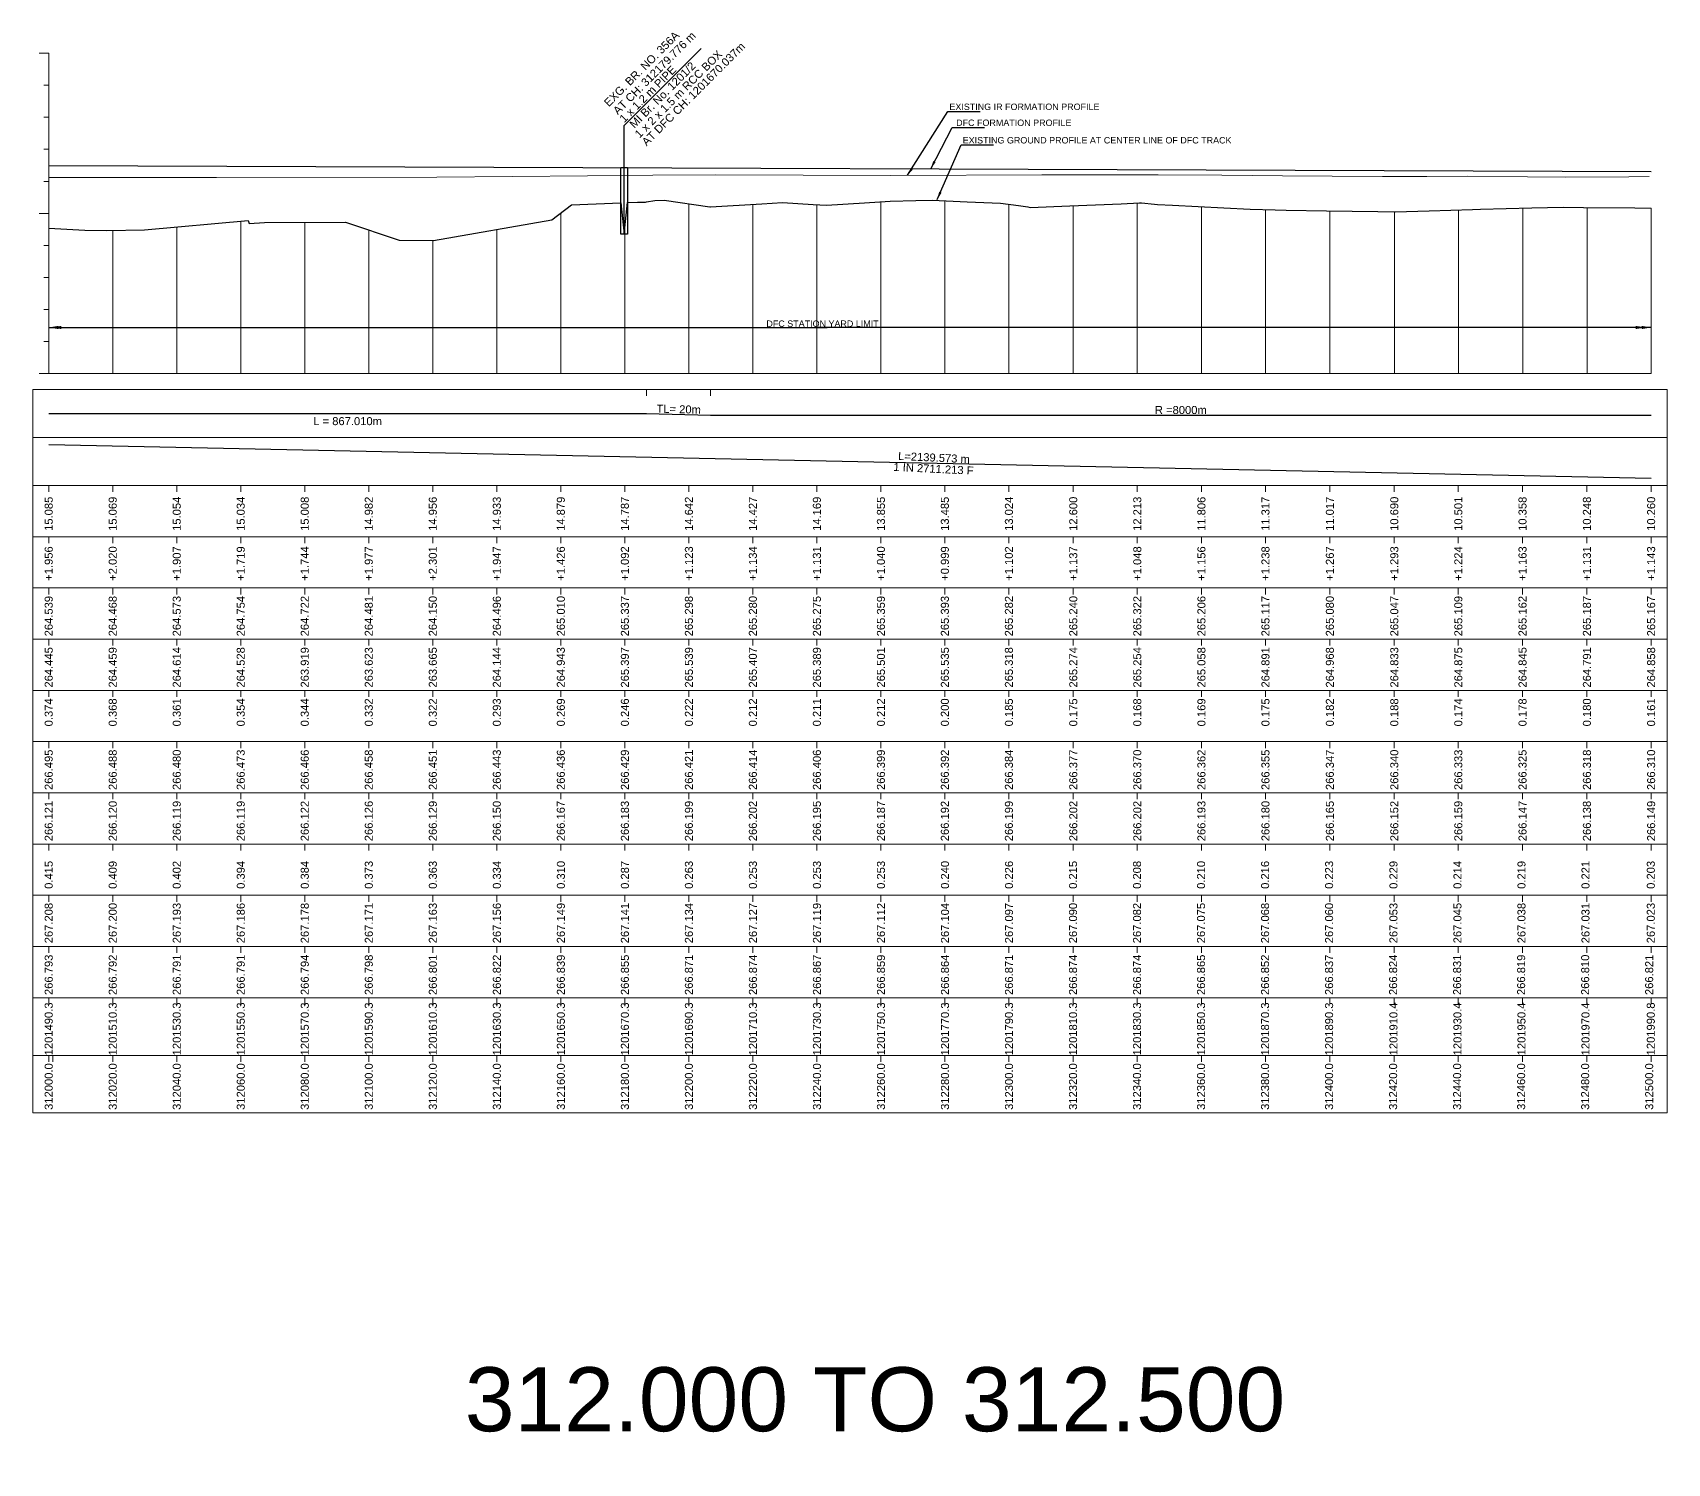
# Model space of a CAD drawing. Header units: metres. Extents: x 26905 to 33492, y -12340 to -11884.
# Drawn here: x 27995 to 28506, y -12340 to -11894 of the extents above; entities that cross this region are included whole.
import ezdxf
from ezdxf.enums import TextEntityAlignment as Align

# ---------------------------------------------------------------- set-up
doc = ezdxf.new("R2010")
doc.units = ezdxf.units.M
doc.header["$MEASUREMENT"] = 0
for name, color, linetype, lineweight in [('LS BRIDGE INDICATION', 10, 'Continuous', 30), ('LS CUT FILL', 10, 'Continuous', 0), ('LS DATUM X', 7, 'Continuous', 0), ('LS DATUM Y', 7, 'Continuous', 0), ('LS EXG GL', 7, 'Continuous', 0), ('LS EXG IR CH', 7, 'Continuous', 0), ('LS EXG RL', 7, 'Continuous', 0), ('LS EXG. FL', 7, 'Continuous', 0), ('LS EXG. GL AT PRO. TOE', 7, 'Continuous', 0), ('LS FRAME', 7, 'Continuous', 0), ('LS PFL-EFL', 10, 'Continuous', 0), ('LS PRL-ERL', 10, 'Continuous', 0), ('LS PRO FL', 10, 'Continuous', 0), ('LS PRO. DFCC CH', 10, 'Continuous', 0), ('LS PRO. RL', 10, 'Continuous', 0), ('LS PROFILE EXG FL', 7, 'Continuous', 25), ('LS PROFILE EXG GL', 7, 'Continuous', 30), ('LS PROFILE PRO FL', 1, 'Continuous', 30), ('LS TICKS', 7, 'Continuous', 0), ('LS TRACK CENTER', 10, 'Continuous', 0), ('Profile Grid', 7, 'Continuous', 0)]:
    doc.layers.add(name, color=color, linetype=linetype, lineweight=lineweight)
for name, color, linetype in [("LS BRIDGE'S", 7, 'Continuous'), ('LS HORIZONTAL ALIGNMENT', 10, 'Continuous'), ('LS VERTICAL ALIGNMENT', 10, 'Continuous'), ('ref text', 3, 'Continuous'), ('STATION YARD LIMIT IN LS', 7, 'Continuous')]:
    doc.layers.add(name, color=color, linetype=linetype)
doc.styles.get("Standard").update_dxf_attribs({"font": 'arial.ttf'})
doc.styles.add('Style-Arial', font='arial.ttf')
doc.dimstyles.get("Standard").update_dxf_attribs({"dimtxt": 0.18, "dimasz": 0.18, "dimexe": 0.18, "dimexo": 0.0625, "dimgap": 0.09, "dimtad": 0, "dimtih": 1, "dimtoh": 1, "dimdec": 4, "dimzin": 0, "dimdsep": 46, "dimtxsty": 'Standard', "dimcen": 0.09, "dimadec": 0, "dimazin": 0, "dimtfac": 1, "dimtdec": 4, "dimtofl": 0, "dimtmove": 0, "dimatfit": 3, "dimfxl": 1, "dimtolj": 1, "dimtzin": 0, "dimarcsym": 0})

msp = doc.modelspace()

# ---------------------------------------------------------------- linework, layer by layer
at = {"layer": 'LS BRIDGE INDICATION'}
msp.add_lwpolyline([(28178.78, -11935.71), (28180.78, -11935.72), (28180.78, -11956.5), (28178.78, -11956.5)], close=True, dxfattribs=at)
at = {"layer": "LS BRIDGE'S"}
msp.add_lwpolyline([(28179.78, -11956.5), (28179.78, -11922.55), (28203.82, -11898.51)], dxfattribs=at)
at = {"layer": 'LS DATUM X', "color": 7, "linetype": 'Continuous', "lineweight": 0}
msp.add_line((28000, -12000), (28500.66, -12000), dxfattribs=at)
at = {"layer": 'LS DATUM Y', "color": 7, "linetype": 'Continuous', "lineweight": 0}
for p, q in [((27997, -11900), (28000, -11900)), ((27997, -11900), (28000, -11900)), ((28000, -12000), (28000, -11900)), ((27998.5, -11910), (28000, -11910)), ((27998.5, -11920), (28000, -11920)), ((27998.5, -11930), (28000, -11930)), ((27998.5, -11940), (28000, -11940)), ((27997, -11950), (28000, -11950)), ((27998.5, -11960), (28000, -11960)), ((27998.5, -11970), (28000, -11970)), ((27998.5, -11980), (28000, -11980)), ((27998.5, -11990), (28000, -11990)), ((27997, -12000), (28000, -12000))]:
    msp.add_line(p, q, dxfattribs=at)
at = {"layer": 'LS FRAME', "color": 7, "linetype": 'Continuous', "lineweight": 0, "flags": 128}
for points in [[(27995, -12020), (28505.66, -12020), (28505.66, -12005), (27995, -12005), (27995, -12020)], [(27995, -12035), (28505.66, -12035), (28505.66, -12020), (27995, -12020), (27995, -12035)], [(27995, -12051), (28505.66, -12051), (28505.66, -12035), (27995, -12035), (27995, -12051)], [(27995, -12067), (28505.66, -12067), (28505.66, -12051), (27995, -12051), (27995, -12067)], [(27995, -12083), (28505.66, -12083), (28505.66, -12067), (27995, -12067), (27995, -12083)], [(27995, -12099), (28505.66, -12099), (28505.66, -12083), (27995, -12083), (27995, -12099)], [(27995, -12115), (28505.66, -12115), (28505.66, -12099), (27995, -12099), (27995, -12115)], [(27995, -12131), (28505.66, -12131), (28505.66, -12115), (27995, -12115), (27995, -12131)], [(27995, -12147), (28505.66, -12147), (28505.66, -12131), (27995, -12131), (27995, -12147)], [(27995, -12163), (28505.66, -12163), (28505.66, -12147), (27995, -12147), (27995, -12163)], [(27995, -12179), (28505.66, -12179), (28505.66, -12163), (27995, -12163), (27995, -12179)], [(27995, -12195), (28505.66, -12195), (28505.66, -12179), (27995, -12179), (27995, -12195)], [(27995, -12213), (28505.66, -12213), (28505.66, -12195), (27995, -12195), (27995, -12213)], [(27995, -12231), (28505.66, -12231), (28505.66, -12213), (27995, -12213), (27995, -12231)]]:
    msp.add_lwpolyline(points, close=True, dxfattribs=at)
at = {"layer": 'LS HORIZONTAL ALIGNMENT', "flags": 128}
msp.add_lwpolyline([(28000, -12012.5), (28186.76, -12012.5), (28186.76, -12012.5), (28206.76, -12013.03), (28206.76, -12013.03), (28500.61, -12013.03)], dxfattribs=at)
at = {"layer": 'LS PROFILE EXG FL', "lineweight": 0}
msp.add_lwpolyline([(28000, -11938.79), (28052.4, -11938.82), (28121.28, -11938.71), (28144.85, -11938.45), (28168.28, -11938.27), (28188.78, -11938.1), (28208.32, -11937.94), (28263.06, -11938.14), (28310.24, -11937.98), (28346.65, -11937.98), (28366.5, -11938.11), (28385.45, -11938.24), (28400.98, -11938.36), (28416.72, -11938.49), (28430.57, -11938.44), (28443.16, -11938.4), (28461.95, -11938.55), (28473.74, -11938.65), (28493.68, -11938.57), (28500, -11938.51)], dxfattribs=at)
at = {"layer": 'LS PROFILE EXG GL', "flags": 128}
msp.add_lwpolyline([(28000, -11954.61), (28011.31, -11955.26), (28018.21, -11955.34), (28018.21, -11955.34), (28029.91, -11955.18), (28062.35, -11952.25), (28062.63, -11953.12), (28067.42, -11952.82), (28092.72, -11952.74), (28092.72, -11952.74), (28109.47, -11958.39), (28109.47, -11958.39), (28120.18, -11958.5), (28157.2, -11952.03), (28157.2, -11952.03), (28163.33, -11947.34), (28178.78, -11946.68), (28179.78, -11956.5), (28180.78, -11946.6), (28183.9, -11946.47), (28186.47, -11946.5), (28186.76, -11946.45), (28189.35, -11946.02), (28192.28, -11945.88), (28206.53, -11948), (28206.76, -11947.99), (28222.8, -11947.04), (28229.22, -11946.66), (28238.84, -11947.19), (28242.97, -11947.42), (28242.97, -11947.42), (28254.88, -11946.71), (28262.92, -11946.24), (28270.92, -11946.03), (28276.01, -11945.9), (28286.96, -11946.38), (28297.31, -11946.85), (28303, -11947.56), (28305.9, -11947.93), (28306.58, -11948.14), (28319.04, -11947.64), (28335.08, -11946.99), (28340.74, -11946.75), (28341.15, -11946.73), (28341.42, -11946.73), (28341.42, -11946.73), (28341.42, -11946.73), (28345.49, -11947.18), (28346.36, -11947.22), (28351.12, -11947.47), (28367.16, -11948.3), (28375.38, -11948.72), (28375.38, -11948.72), (28383.2, -11948.9), (28386.56, -11948.97), (28399.23, -11949.18), (28415.27, -11949.45), (28420.65, -11949.53), (28420.65, -11949.53), (28431.31, -11949.2), (28444.76, -11948.76), (28447.35, -11948.7), (28463.39, -11948.3), (28473.18, -11948.05), (28473.18, -11948.05), (28479.43, -11948.12), (28495.47, -11948.28), (28500.61, -11948.33)], dxfattribs=at)
at = {"layer": 'LS PROFILE PRO FL'}
msp.add_line((28000, -11935.05), (28500.61, -11936.9), dxfattribs=at)
at = {"layer": 'LS TICKS', "color": 7, "linetype": 'Continuous', "lineweight": 0, "flags": 128}
for points in [[(28186.76, -12007), (28186.76, -12005)], [(28206.76, -12007), (28206.76, -12005)], [(28000, -12037), (28000, -12035)], [(28020, -12037), (28020, -12035)], [(28040, -12037), (28040, -12035)], [(28059.99, -12037), (28059.99, -12035)], [(28079.99, -12037), (28079.99, -12035)], [(28099.99, -12037), (28099.99, -12035)], [(28119.99, -12037), (28119.99, -12035)], [(28139.99, -12037), (28139.99, -12035)], [(28159.99, -12037), (28159.99, -12035)], [(28180, -12037), (28180, -12035)], [(28200, -12037), (28200, -12035)], [(28219.98, -12037), (28219.98, -12035)], [(28239.98, -12037), (28239.98, -12035)], [(28259.99, -12037), (28259.99, -12035)], [(28279.96, -12037), (28279.96, -12035)], [(28299.97, -12037), (28299.97, -12035)], [(28320.08, -12037), (28320.08, -12035)], [(28340.08, -12037), (28340.08, -12035)], [(28360.12, -12037), (28360.12, -12035)], [(28380.12, -12037), (28380.12, -12035)], [(28400.24, -12037), (28400.24, -12035)], [(28420.37, -12037), (28420.37, -12035)], [(28440.37, -12037), (28440.37, -12035)], [(28460.43, -12037), (28460.43, -12035)], [(28480.54, -12037), (28480.54, -12035)], [(28500.61, -12037), (28500.61, -12035)], [(28000, -12053), (28000, -12051)], [(28020, -12053), (28020, -12051)], [(28040, -12053), (28040, -12051)], [(28059.99, -12053), (28059.99, -12051)], [(28079.99, -12053), (28079.99, -12051)], [(28099.99, -12053), (28099.99, -12051)], [(28119.99, -12053), (28119.99, -12051)], [(28139.99, -12053), (28139.99, -12051)], [(28159.99, -12053), (28159.99, -12051)], [(28180, -12053), (28180, -12051)], [(28200, -12053), (28200, -12051)], [(28219.98, -12053), (28219.98, -12051)], [(28239.98, -12053), (28239.98, -12051)], [(28259.99, -12053), (28259.99, -12051)], [(28279.96, -12053), (28279.96, -12051)], [(28299.97, -12053), (28299.97, -12051)], [(28320.08, -12053), (28320.08, -12051)], [(28340.08, -12053), (28340.08, -12051)], [(28360.12, -12053), (28360.12, -12051)], [(28380.12, -12053), (28380.12, -12051)], [(28400.24, -12053), (28400.24, -12051)], [(28420.37, -12053), (28420.37, -12051)], [(28440.37, -12053), (28440.37, -12051)], [(28460.43, -12053), (28460.43, -12051)], [(28480.54, -12053), (28480.54, -12051)], [(28500.61, -12053), (28500.61, -12051)], [(28000, -12069), (28000, -12067)], [(28020, -12069), (28020, -12067)], [(28040, -12069), (28040, -12067)], [(28059.99, -12069), (28059.99, -12067)], [(28079.99, -12069), (28079.99, -12067)], [(28099.99, -12069), (28099.99, -12067)], [(28119.99, -12069), (28119.99, -12067)], [(28139.99, -12069), (28139.99, -12067)], [(28159.99, -12069), (28159.99, -12067)], [(28180, -12069), (28180, -12067)], [(28200, -12069), (28200, -12067)], [(28219.98, -12069), (28219.98, -12067)], [(28239.98, -12069), (28239.98, -12067)], [(28259.99, -12069), (28259.99, -12067)], [(28279.96, -12069), (28279.96, -12067)], [(28299.97, -12069), (28299.97, -12067)], [(28320.08, -12069), (28320.08, -12067)], [(28340.08, -12069), (28340.08, -12067)], [(28360.12, -12069), (28360.12, -12067)], [(28380.12, -12069), (28380.12, -12067)], [(28400.24, -12069), (28400.24, -12067)], [(28420.37, -12069), (28420.37, -12067)], [(28440.37, -12069), (28440.37, -12067)], [(28460.43, -12069), (28460.43, -12067)], [(28480.54, -12069), (28480.54, -12067)], [(28500.61, -12069), (28500.61, -12067)], [(28000, -12085), (28000, -12083)], [(28020, -12085), (28020, -12083)], [(28040, -12085), (28040, -12083)], [(28059.99, -12085), (28059.99, -12083)], [(28079.99, -12085), (28079.99, -12083)], [(28099.99, -12085), (28099.99, -12083)], [(28119.99, -12085), (28119.99, -12083)], [(28139.99, -12085), (28139.99, -12083)], [(28159.99, -12085), (28159.99, -12083)], [(28180, -12085), (28180, -12083)], [(28200, -12085), (28200, -12083)], [(28219.98, -12085), (28219.98, -12083)], [(28239.98, -12085), (28239.98, -12083)], [(28259.99, -12085), (28259.99, -12083)], [(28279.96, -12085), (28279.96, -12083)], [(28299.97, -12085), (28299.97, -12083)], [(28320.08, -12085), (28320.08, -12083)], [(28340.08, -12085), (28340.08, -12083)], [(28360.12, -12085), (28360.12, -12083)], [(28380.12, -12085), (28380.12, -12083)], [(28400.24, -12085), (28400.24, -12083)], [(28420.37, -12085), (28420.37, -12083)], [(28440.37, -12085), (28440.37, -12083)], [(28460.43, -12085), (28460.43, -12083)], [(28480.54, -12085), (28480.54, -12083)], [(28500.61, -12085), (28500.61, -12083)], [(28000, -12101), (28000, -12099)], [(28020, -12101), (28020, -12099)], [(28040, -12101), (28040, -12099)], [(28059.99, -12101), (28059.99, -12099)], [(28079.99, -12101), (28079.99, -12099)], [(28099.99, -12101), (28099.99, -12099)], [(28119.99, -12101), (28119.99, -12099)], [(28139.99, -12101), (28139.99, -12099)], [(28159.99, -12101), (28159.99, -12099)], [(28180, -12101), (28180, -12099)], [(28200, -12101), (28200, -12099)], [(28219.98, -12101), (28219.98, -12099)], [(28239.98, -12101), (28239.98, -12099)], [(28259.99, -12101), (28259.99, -12099)], [(28279.96, -12101), (28279.96, -12099)], [(28299.97, -12101), (28299.97, -12099)], [(28320.08, -12101), (28320.08, -12099)], [(28340.08, -12101), (28340.08, -12099)], [(28360.12, -12101), (28360.12, -12099)], [(28380.12, -12101), (28380.12, -12099)], [(28400.24, -12101), (28400.24, -12099)], [(28420.37, -12101), (28420.37, -12099)], [(28440.37, -12101), (28440.37, -12099)], [(28460.43, -12101), (28460.43, -12099)], [(28480.54, -12101), (28480.54, -12099)], [(28500.61, -12101), (28500.61, -12099)], [(28000, -12117), (28000, -12115)], [(28020, -12117), (28020, -12115)], [(28040, -12117), (28040, -12115)], [(28059.99, -12117), (28059.99, -12115)], [(28079.99, -12117), (28079.99, -12115)], [(28099.99, -12117), (28099.99, -12115)], [(28119.99, -12117), (28119.99, -12115)], [(28139.99, -12117), (28139.99, -12115)], [(28159.99, -12117), (28159.99, -12115)], [(28180, -12117), (28180, -12115)], [(28200, -12117), (28200, -12115)], [(28219.98, -12117), (28219.98, -12115)], [(28239.98, -12117), (28239.98, -12115)], [(28259.99, -12117), (28259.99, -12115)], [(28279.96, -12117), (28279.96, -12115)], [(28299.97, -12117), (28299.97, -12115)], [(28320.08, -12117), (28320.08, -12115)], [(28340.08, -12117), (28340.08, -12115)], [(28360.12, -12117), (28360.12, -12115)], [(28380.12, -12117), (28380.12, -12115)], [(28400.24, -12117), (28400.24, -12115)], [(28420.37, -12117), (28420.37, -12115)], [(28440.37, -12117), (28440.37, -12115)], [(28460.43, -12117), (28460.43, -12115)], [(28480.54, -12117), (28480.54, -12115)], [(28500.61, -12117), (28500.61, -12115)], [(28000, -12133), (28000, -12131)], [(28020, -12133), (28020, -12131)], [(28040, -12133), (28040, -12131)], [(28059.99, -12133), (28059.99, -12131)], [(28079.99, -12133), (28079.99, -12131)], [(28099.99, -12133), (28099.99, -12131)], [(28119.99, -12133), (28119.99, -12131)], [(28139.99, -12133), (28139.99, -12131)], [(28159.99, -12133), (28159.99, -12131)], [(28180, -12133), (28180, -12131)], [(28200, -12133), (28200, -12131)], [(28219.98, -12133), (28219.98, -12131)], [(28239.98, -12133), (28239.98, -12131)], [(28259.99, -12133), (28259.99, -12131)], [(28279.96, -12133), (28279.96, -12131)], [(28299.97, -12133), (28299.97, -12131)], [(28320.08, -12133), (28320.08, -12131)], [(28340.08, -12133), (28340.08, -12131)], [(28360.12, -12133), (28360.12, -12131)], [(28380.12, -12133), (28380.12, -12131)], [(28400.24, -12133), (28400.24, -12131)], [(28420.37, -12133), (28420.37, -12131)], [(28440.37, -12133), (28440.37, -12131)], [(28460.43, -12133), (28460.43, -12131)], [(28480.54, -12133), (28480.54, -12131)], [(28500.61, -12133), (28500.61, -12131)], [(28000, -12149), (28000, -12147)], [(28020, -12149), (28020, -12147)], [(28040, -12149), (28040, -12147)], [(28059.99, -12149), (28059.99, -12147)], [(28079.99, -12149), (28079.99, -12147)], [(28099.99, -12149), (28099.99, -12147)], [(28119.99, -12149), (28119.99, -12147)], [(28139.99, -12149), (28139.99, -12147)], [(28159.99, -12149), (28159.99, -12147)], [(28180, -12149), (28180, -12147)], [(28200, -12149), (28200, -12147)], [(28219.98, -12149), (28219.98, -12147)], [(28239.98, -12149), (28239.98, -12147)], [(28259.99, -12149), (28259.99, -12147)], [(28279.96, -12149), (28279.96, -12147)], [(28299.97, -12149), (28299.97, -12147)], [(28320.08, -12149), (28320.08, -12147)], [(28340.08, -12149), (28340.08, -12147)], [(28360.12, -12149), (28360.12, -12147)], [(28380.12, -12149), (28380.12, -12147)], [(28400.24, -12149), (28400.24, -12147)], [(28420.37, -12149), (28420.37, -12147)], [(28440.37, -12149), (28440.37, -12147)], [(28460.43, -12149), (28460.43, -12147)], [(28480.54, -12149), (28480.54, -12147)], [(28500.61, -12149), (28500.61, -12147)], [(28000, -12165), (28000, -12163)], [(28020, -12165), (28020, -12163)], [(28040, -12165), (28040, -12163)], [(28059.99, -12165), (28059.99, -12163)], [(28079.99, -12165), (28079.99, -12163)], [(28099.99, -12165), (28099.99, -12163)], [(28119.99, -12165), (28119.99, -12163)], [(28139.99, -12165), (28139.99, -12163)], [(28159.99, -12165), (28159.99, -12163)], [(28180, -12165), (28180, -12163)], [(28200, -12165), (28200, -12163)], [(28219.98, -12165), (28219.98, -12163)], [(28239.98, -12165), (28239.98, -12163)], [(28259.99, -12165), (28259.99, -12163)], [(28279.96, -12165), (28279.96, -12163)], [(28299.97, -12165), (28299.97, -12163)], [(28320.08, -12165), (28320.08, -12163)], [(28340.08, -12165), (28340.08, -12163)], [(28360.12, -12165), (28360.12, -12163)], [(28380.12, -12165), (28380.12, -12163)], [(28400.24, -12165), (28400.24, -12163)], [(28420.37, -12165), (28420.37, -12163)], [(28440.37, -12165), (28440.37, -12163)], [(28460.43, -12165), (28460.43, -12163)], [(28480.54, -12165), (28480.54, -12163)], [(28500.61, -12165), (28500.61, -12163)], [(28000, -12181), (28000, -12179)], [(28020, -12181), (28020, -12179)], [(28040, -12181), (28040, -12179)], [(28059.99, -12181), (28059.99, -12179)], [(28079.99, -12181), (28079.99, -12179)], [(28099.99, -12181), (28099.99, -12179)], [(28119.99, -12181), (28119.99, -12179)], [(28139.99, -12181), (28139.99, -12179)], [(28159.99, -12181), (28159.99, -12179)], [(28180, -12181), (28180, -12179)], [(28200, -12181), (28200, -12179)], [(28219.98, -12181), (28219.98, -12179)], [(28239.98, -12181), (28239.98, -12179)], [(28259.99, -12181), (28259.99, -12179)], [(28279.96, -12181), (28279.96, -12179)], [(28299.97, -12181), (28299.97, -12179)], [(28320.08, -12181), (28320.08, -12179)], [(28340.08, -12181), (28340.08, -12179)], [(28360.12, -12181), (28360.12, -12179)], [(28380.12, -12181), (28380.12, -12179)], [(28400.24, -12181), (28400.24, -12179)], [(28420.37, -12181), (28420.37, -12179)], [(28440.37, -12181), (28440.37, -12179)], [(28460.43, -12181), (28460.43, -12179)], [(28480.54, -12181), (28480.54, -12179)], [(28500.61, -12181), (28500.61, -12179)], [(28000, -12197), (28000, -12195)], [(28020, -12197), (28020, -12195)], [(28040, -12197), (28040, -12195)], [(28059.99, -12197), (28059.99, -12195)], [(28079.99, -12197), (28079.99, -12195)], [(28099.99, -12197), (28099.99, -12195)], [(28119.99, -12197), (28119.99, -12195)], [(28139.99, -12197), (28139.99, -12195)], [(28159.99, -12197), (28159.99, -12195)], [(28180, -12197), (28180, -12195)], [(28200, -12197), (28200, -12195)], [(28219.98, -12197), (28219.98, -12195)], [(28239.98, -12197), (28239.98, -12195)], [(28259.99, -12197), (28259.99, -12195)], [(28279.96, -12197), (28279.96, -12195)], [(28299.97, -12197), (28299.97, -12195)], [(28320.08, -12197), (28320.08, -12195)], [(28340.08, -12197), (28340.08, -12195)], [(28360.12, -12197), (28360.12, -12195)], [(28380.12, -12197), (28380.12, -12195)], [(28400.24, -12197), (28400.24, -12195)], [(28420.37, -12197), (28420.37, -12195)], [(28440.37, -12197), (28440.37, -12195)], [(28460.43, -12197), (28460.43, -12195)], [(28480.54, -12197), (28480.54, -12195)], [(28500.61, -12197), (28500.61, -12195)], [(28000, -12215), (28000, -12213)], [(28001.25, -12215), (28001.25, -12213)], [(28020, -12215), (28020, -12213)], [(28040, -12215), (28040, -12213)], [(28059.99, -12215), (28059.99, -12213)], [(28079.99, -12215), (28079.99, -12213)], [(28099.99, -12215), (28099.99, -12213)], [(28119.99, -12215), (28119.99, -12213)], [(28139.99, -12215), (28139.99, -12213)], [(28159.99, -12215), (28159.99, -12213)], [(28180, -12215), (28180, -12213)], [(28200, -12215), (28200, -12213)], [(28219.98, -12215), (28219.98, -12213)], [(28239.98, -12215), (28239.98, -12213)], [(28259.99, -12215), (28259.99, -12213)], [(28279.96, -12215), (28279.96, -12213)], [(28299.97, -12215), (28299.97, -12213)], [(28320.08, -12215), (28320.08, -12213)], [(28340.08, -12215), (28340.08, -12213)], [(28360.12, -12215), (28360.12, -12213)], [(28380.12, -12215), (28380.12, -12213)], [(28400.24, -12215), (28400.24, -12213)], [(28420.37, -12215), (28420.37, -12213)], [(28440.37, -12215), (28440.37, -12213)], [(28460.43, -12215), (28460.43, -12213)], [(28480.54, -12215), (28480.54, -12213)], [(28500.61, -12215), (28500.61, -12213)]]:
    msp.add_lwpolyline(points, dxfattribs=at)
at = {"layer": 'LS VERTICAL ALIGNMENT', "flags": 128}
msp.add_lwpolyline([(28000, -12022.25), (28500.61, -12032.75)], dxfattribs=at)
at = {"layer": 'Profile Grid', "flags": 128}
for points in [[(28200, -12000), (28200, -11947.03)], [(28219.98, -12000), (28219.98, -11947.2)], [(28239.98, -12000), (28239.98, -11947.25)], [(28259.98, -12000), (28259.98, -11946.41)], [(28279.96, -12000), (28279.96, -11946.08)], [(28299.96, -12000), (28299.96, -11947.18)], [(28320.07, -12000), (28320.07, -11947.6)], [(28340.08, -12000), (28340.08, -11946.78)], [(28360.12, -12000), (28360.12, -11947.94)], [(28380.12, -12000), (28380.12, -11948.83)], [(28400.25, -12000), (28400.25, -11949.2)], [(28440.41, -12000), (28440.41, -11948.9)], [(28460.48, -12000), (28460.48, -11948.37)], [(28480.6, -12000), (28480.6, -11948.13)], [(28500.66, -12000), (28500.66, -11948.33)], [(28000, -12000), (28000, -11954.61)], [(28040, -12000), (28040, -11954.27)], [(28059.99, -12000), (28059.99, -11952.46)], [(28079.99, -12000), (28079.99, -11952.78)], [(28159.99, -12000), (28159.99, -11949.9)], [(28180, -12000), (28180, -11954.32)], [(28420.4, -12000), (28420.4, -11949.53)], [(28020, -12000), (28020, -11955.32)], [(28099.99, -12000), (28099.99, -11955.19)], [(28119.99, -12000), (28119.99, -11958.5)], [(28139.99, -12000), (28139.99, -11955.04)]]:
    msp.add_lwpolyline(points, dxfattribs=at)

# ---------------------------------------------------------------- texts
at = {"layer": "LS BRIDGE'S"}
for s, p in [('EXG. BR. NO. 356A', (28174.98, -11916.88)), ('AT CH: 312179.776 m', (28177.8, -11919.34)), ('1 x 1.2 m PIPE ', (28179.8, -11921.84))]:
    msp.add_text(s, height=2.5, rotation=45, dxfattribs=at).set_placement(p)
at = {"layer": "LS BRIDGE'S", "color": 10}
for s, p in [('AT DFC CH: 1201670.037m', (28186.79, -11929.12)), (' MI Br. No. 1201/2', (28182.28, -11924.25)), ('1 x 2 x 1.5 m RCC BOX', (28184.58, -11926.65))]:
    msp.add_text(s, height=2.5, rotation=45, dxfattribs=at).set_placement(p)
at = {"layer": 'LS CUT FILL', "style": 'Style-Arial'}
for s, p in [('+1.956', (28000, -12054)), ('+2.020', (28020, -12054)), ('+1.907', (28040, -12054)), ('+1.719', (28059.99, -12054)), ('+1.744', (28079.99, -12054)), ('+1.977', (28099.99, -12054)), ('+2.301', (28119.99, -12054)), ('+1.947', (28139.99, -12054)), ('+1.426', (28159.99, -12054)), ('+1.092', (28180, -12054)), ('+1.123', (28200, -12054)), ('+1.134', (28219.98, -12054)), ('+1.131', (28239.98, -12054)), ('+1.040', (28259.99, -12054)), ('+0.999', (28279.96, -12054)), ('+1.102', (28299.97, -12054)), ('+1.137', (28320.08, -12054)), ('+1.048', (28340.08, -12054)), ('+1.156', (28360.12, -12054)), ('+1.238', (28380.12, -12054)), ('+1.267', (28400.24, -12054)), ('+1.293', (28420.37, -12054)), ('+1.224', (28440.37, -12054)), ('+1.163', (28460.43, -12054)), ('+1.131', (28480.54, -12054)), ('+1.143', (28500.61, -12054))]:
    msp.add_text(s, height=2.5, rotation=90, dxfattribs=at).set_placement(p, align=Align.MIDDLE_RIGHT)
at = {"layer": 'LS EXG GL', "style": 'Style-Arial'}
for s, p in [('264.539', (28000, -12069.5)), ('264.468', (28020, -12069.5)), ('264.573', (28040, -12069.5)), ('264.754', (28059.99, -12069.5)), ('264.722', (28079.99, -12069.5)), ('264.481', (28099.99, -12069.5)), ('264.150', (28119.99, -12069.5)), ('264.496', (28139.99, -12069.5)), ('265.010', (28159.99, -12069.5)), ('265.337', (28180, -12069.5)), ('265.298', (28200, -12069.5)), ('265.280', (28219.98, -12069.5)), ('265.275', (28239.98, -12069.5)), ('265.359', (28259.99, -12069.5)), ('265.393', (28279.96, -12069.5)), ('265.282', (28299.97, -12069.5)), ('265.240', (28320.08, -12069.5)), ('265.322', (28340.08, -12069.5)), ('265.206', (28360.12, -12069.5)), ('265.117', (28380.12, -12069.5)), ('265.080', (28400.24, -12069.5)), ('265.047', (28420.37, -12069.5)), ('265.109', (28440.37, -12069.5)), ('265.162', (28460.43, -12069.5)), ('265.187', (28480.54, -12069.5)), ('265.167', (28500.61, -12069.5))]:
    msp.add_text(s, height=2.5, rotation=90, dxfattribs=at).set_placement(p, align=Align.MIDDLE_RIGHT)
at = {"layer": 'LS EXG IR CH', "lineweight": 0, "style": 'Style-Arial'}
for s, p in [('312000.0', (28000, -12215.47)), ('312020.0', (28020, -12215.47)), ('312040.0', (28040, -12215.47)), ('312060.0', (28060, -12215.47)), ('312080.0', (28080, -12215.47)), ('312100.0', (28100, -12215.47)), ('312120.0', (28120, -12215.47)), ('312140.0', (28140, -12215.47)), ('312160.0', (28160, -12215.47)), ('312180.0', (28180, -12215.47)), ('312200.0', (28200, -12215.47)), ('312220.0', (28220, -12215.47)), ('312240.0', (28240, -12215.47)), ('312260.0', (28260, -12215.47)), ('312280.0', (28280, -12215.47)), ('312300.0', (28300, -12215.47)), ('312320.0', (28320, -12215.47)), ('312340.0', (28340, -12215.47)), ('312360.0', (28360, -12215.47)), ('312380.0', (28380, -12215.47)), ('312400.0', (28400, -12215.47)), ('312420.0', (28420, -12215.47)), ('312440.0', (28440, -12215.47)), ('312460.0', (28460, -12215.47)), ('312480.0', (28480, -12215.47)), ('312500.0', (28500, -12215.47))]:
    msp.add_text(s, height=2.5, rotation=90, dxfattribs=at).set_placement(p, align=Align.MIDDLE_RIGHT)
at = {"layer": 'LS EXG RL', "style": 'Style-Arial'}
for s, p in [('266.793', (28000, -12181.54)), ('266.792', (28020, -12181.54)), ('266.791', (28040, -12181.54)), ('266.791', (28060, -12181.54)), ('266.794', (28080, -12181.54)), ('266.798', (28100, -12181.54)), ('266.801', (28120, -12181.54)), ('266.822', (28140, -12181.54)), ('266.839', (28160, -12181.54)), ('266.855', (28180, -12181.54)), ('266.871', (28200, -12181.54)), ('266.874', (28220, -12181.54)), ('266.867', (28240, -12181.54)), ('266.859', (28260, -12181.54)), ('266.864', (28280, -12181.54)), ('266.871', (28300, -12181.54)), ('266.874', (28320, -12181.54)), ('266.874', (28340, -12181.54)), ('266.865', (28360, -12181.54)), ('266.852', (28380, -12181.54)), ('266.837', (28400, -12181.54)), ('266.824', (28420, -12181.54)), ('266.831', (28440, -12181.54)), ('266.819', (28460, -12181.54)), ('266.810', (28480, -12181.54)), ('266.821', (28500, -12181.54))]:
    msp.add_text(s, height=2.5, rotation=90, dxfattribs=at).set_placement(p, align=Align.MIDDLE_RIGHT)
at = {"layer": 'LS EXG. FL'}
for s, p in [('266.121', (28000, -12133.5)), ('266.120', (28020, -12133.5)), ('266.119', (28040, -12133.5)), ('266.119', (28059.99, -12133.5)), ('266.122', (28079.99, -12133.5)), ('266.126', (28099.99, -12133.5)), ('266.129', (28119.99, -12133.5)), ('266.150', (28139.99, -12133.5)), ('266.167', (28159.99, -12133.5)), ('266.183', (28180, -12133.5)), ('266.199', (28200, -12133.5)), ('266.202', (28219.98, -12133.5)), ('266.195', (28239.98, -12133.5)), ('266.187', (28259.99, -12133.5)), ('266.192', (28279.96, -12133.5)), ('266.199', (28299.97, -12133.5)), ('266.202', (28320.08, -12133.5)), ('266.202', (28340.08, -12133.5)), ('266.193', (28360.12, -12133.5)), ('266.180', (28380.12, -12133.5)), ('266.165', (28400.24, -12133.5)), ('266.152', (28420.37, -12133.5)), ('266.159', (28440.37, -12133.5)), ('266.147', (28460.43, -12133.5)), ('266.138', (28480.54, -12133.5)), ('266.149', (28500.61, -12133.5))]:
    msp.add_text(s, height=2.5, rotation=90, dxfattribs=at).set_placement(p, align=Align.MIDDLE_RIGHT)
at = {"layer": 'LS EXG. GL AT PRO. TOE'}
for s, p in [('264.445', (28000, -12085.5)), ('264.459', (28020, -12085.5)), ('264.614', (28040, -12085.5)), ('264.528', (28059.99, -12085.5)), ('263.919', (28079.99, -12085.5)), ('263.623', (28099.99, -12085.5)), ('263.665', (28119.99, -12085.5)), ('264.144', (28139.99, -12085.5)), ('264.943', (28159.99, -12085.5)), ('265.397', (28180, -12085.5)), ('265.539', (28200, -12085.5)), ('265.407', (28219.98, -12085.5)), ('265.389', (28239.98, -12085.5)), ('265.501', (28259.99, -12085.5)), ('265.535', (28279.96, -12085.5)), ('265.318', (28299.97, -12085.5)), ('265.274', (28320.08, -12085.5)), ('265.254', (28340.08, -12085.5)), ('265.058', (28360.12, -12085.5)), ('264.891', (28380.12, -12085.5)), ('264.968', (28400.24, -12085.5)), ('264.833', (28420.37, -12085.5)), ('264.875', (28440.37, -12085.5)), ('264.845', (28460.43, -12085.5)), ('264.791', (28480.54, -12085.5)), ('264.858', (28500.61, -12085.5))]:
    msp.add_text(s, height=2.5, rotation=90, dxfattribs=at).set_placement(p, align=Align.MIDDLE_RIGHT)
at = {"layer": 'LS HORIZONTAL ALIGNMENT', "insert": (28196.82, -12011.18), "char_height": 2.5, "attachment_point": 5, "rotation": 358.4963, "line_spacing_factor": 0.6, "style": 'Style-Arial'}
msp.add_mtext('TL= 20m', dxfattribs=at)
at = {"layer": 'LS HORIZONTAL ALIGNMENT', "char_height": 2.5, "attachment_point": 5, "line_spacing_factor": 0.6, "style": 'Style-Arial'}
for s, insert in [('R =8000m', (28353.68, -12011.44)), ('L = 867.010m', (28093.38, -12014.92))]:
    msp.add_mtext(s, dxfattribs=dict(at, insert=insert))
at = {"layer": 'LS PFL-EFL'}
for s, p in [('0.374', (28000, -12101.5)), ('0.368', (28020, -12101.5)), ('0.361', (28040, -12101.5)), ('0.354', (28059.99, -12101.5)), ('0.344', (28079.99, -12101.5)), ('0.332', (28099.99, -12101.5)), ('0.322', (28119.99, -12101.5)), ('0.293', (28139.99, -12101.5)), ('0.269', (28159.99, -12101.5)), ('0.246', (28180, -12101.5)), ('0.222', (28200, -12101.5)), ('0.212', (28219.98, -12101.5)), ('0.211', (28239.98, -12101.5)), ('0.212', (28259.99, -12101.5)), ('0.200', (28279.96, -12101.5)), ('0.185', (28299.97, -12101.5)), ('0.175', (28320.08, -12101.5)), ('0.168', (28340.08, -12101.5)), ('0.169', (28360.12, -12101.5)), ('0.175', (28380.12, -12101.5)), ('0.182', (28400.24, -12101.5)), ('0.188', (28420.37, -12101.5)), ('0.174', (28440.37, -12101.5)), ('0.178', (28460.43, -12101.5)), ('0.180', (28480.54, -12101.5)), ('0.161', (28500.61, -12101.5))]:
    msp.add_text(s, height=2.5, rotation=90, dxfattribs=at).set_placement(p, align=Align.MIDDLE_RIGHT)
at = {"layer": 'LS PRL-ERL'}
for s, p in [('0.415', (28001.25, -12161)), ('0.409', (28021.25, -12161)), ('0.402', (28041.25, -12161)), ('0.394', (28061.25, -12161)), ('0.384', (28081.25, -12161)), ('0.373', (28101.25, -12161)), ('0.363', (28121.25, -12161)), ('0.334', (28141.25, -12161)), ('0.310', (28161.25, -12161)), ('0.287', (28181.25, -12161)), ('0.263', (28201.25, -12161)), ('0.253', (28221.25, -12161)), ('0.253', (28241.25, -12161)), ('0.253', (28261.25, -12161)), ('0.240', (28281.25, -12161)), ('0.226', (28301.25, -12161)), ('0.215', (28321.25, -12161)), ('0.208', (28341.25, -12161)), ('0.210', (28361.25, -12161)), ('0.216', (28381.25, -12161)), ('0.223', (28401.25, -12161)), ('0.229', (28421.35, -12161)), ('0.214', (28441.35, -12161)), ('0.219', (28461.35, -12161)), ('0.221', (28481.35, -12161)), ('0.203', (28501.75, -12161))]:
    msp.add_text(s, height=2.5, rotation=90, dxfattribs=at).set_placement(p)
at = {"layer": 'LS PRO FL', "style": 'Style-Arial'}
for s, p in [('266.495', (28000, -12117.5)), ('266.488', (28020, -12117.5)), ('266.480', (28040, -12117.5)), ('266.473', (28059.99, -12117.5)), ('266.466', (28079.99, -12117.5)), ('266.458', (28099.99, -12117.5)), ('266.451', (28119.99, -12117.5)), ('266.443', (28139.99, -12117.5)), ('266.436', (28159.99, -12117.5)), ('266.429', (28180, -12117.5)), ('266.421', (28200, -12117.5)), ('266.414', (28219.98, -12117.5)), ('266.406', (28239.98, -12117.5)), ('266.399', (28259.99, -12117.5)), ('266.392', (28279.96, -12117.5)), ('266.384', (28299.97, -12117.5)), ('266.377', (28320.08, -12117.5)), ('266.370', (28340.08, -12117.5)), ('266.362', (28360.12, -12117.5)), ('266.355', (28380.12, -12117.5)), ('266.347', (28400.24, -12117.5)), ('266.340', (28420.37, -12117.5)), ('266.333', (28440.37, -12117.5)), ('266.325', (28460.43, -12117.5)), ('266.318', (28480.54, -12117.5)), ('266.310', (28500.61, -12117.5))]:
    msp.add_text(s, height=2.5, rotation=90, dxfattribs=at).set_placement(p, align=Align.MIDDLE_RIGHT)
at = {"layer": 'LS PRO. DFCC CH'}
for s, p in [('1201490.3', (28001.25, -12213)), ('1201510.3', (28021.25, -12213)), ('1201530.3', (28041.25, -12213)), ('1201550.3', (28061.25, -12213)), ('1201570.3', (28081.25, -12213)), ('1201590.3', (28101.25, -12213)), ('1201610.3', (28121.25, -12213)), ('1201630.3', (28141.25, -12213)), ('1201650.3', (28161.25, -12213)), ('1201670.3', (28181.25, -12213)), ('1201690.3', (28201.25, -12213)), ('1201710.3', (28221.25, -12213)), ('1201730.3', (28241.25, -12213)), ('1201750.3', (28261.25, -12213)), ('1201770.3', (28281.25, -12213)), ('1201790.3', (28301.25, -12213)), ('1201810.3', (28321.25, -12213)), ('1201830.3', (28341.25, -12213)), ('1201850.3', (28361.25, -12213)), ('1201870.3', (28381.25, -12213)), ('1201890.3', (28401.25, -12213)), ('1201910.4', (28421.35, -12213)), ('1201930.4', (28441.35, -12213)), ('1201950.4', (28461.35, -12213)), ('1201970.4', (28481.35, -12213)), ('1201990.8', (28501.75, -12213))]:
    msp.add_text(s, height=2.5, rotation=90, dxfattribs=at).set_placement(p)
at = {"layer": 'LS PRO. RL'}
for s, p in [('267.208', (28001.25, -12178)), ('267.200', (28021.25, -12178)), ('267.193', (28041.25, -12178)), ('267.186', (28061.25, -12178)), ('267.178', (28081.25, -12178)), ('267.171', (28101.25, -12178)), ('267.163', (28121.25, -12178)), ('267.156', (28141.25, -12178)), ('267.149', (28161.25, -12178)), ('267.141', (28181.25, -12178)), ('267.134', (28201.25, -12178)), ('267.127', (28221.25, -12178)), ('267.119', (28241.25, -12178)), ('267.112', (28261.25, -12178)), ('267.104', (28281.25, -12178)), ('267.097', (28301.25, -12178)), ('267.090', (28321.25, -12178)), ('267.082', (28341.25, -12178)), ('267.075', (28361.25, -12178)), ('267.068', (28381.25, -12178)), ('267.060', (28401.25, -12178)), ('267.053', (28421.35, -12178)), ('267.045', (28441.35, -12178)), ('267.038', (28461.35, -12178)), ('267.031', (28481.35, -12178)), ('267.023', (28501.75, -12178))]:
    msp.add_text(s, height=2.5, rotation=90, dxfattribs=at).set_placement(p)
at = {"layer": 'LS PROFILE EXG FL', "color": 7, "linetype": 'Continuous', "lineweight": 0, "style": 'Style-Arial'}
msp.add_text('EXISTING IR FORMATION PROFILE', height=2, dxfattribs=at).set_placement((28281.39, -11917.71))
at = {"layer": 'LS PROFILE EXG GL', "color": 7, "lineweight": 0, "style": 'Style-Arial'}
msp.add_text('EXISTING GROUND PROFILE AT CENTER LINE OF DFC TRACK', height=2, dxfattribs=at).set_placement((28285.54, -11928.17, 0))
at = {"layer": 'LS PROFILE PRO FL', "style": 'Style-Arial'}
msp.add_text('  DFC FORMATION PROFILE', height=2, dxfattribs=at).set_placement((28281.94, -11922.7, 0))
at = {"layer": 'LS TRACK CENTER'}
for s, p in [('15.085', (28000, -12038.5)), ('15.069', (28020, -12038.5)), ('15.054', (28040, -12038.5)), ('15.034', (28059.99, -12038.5)), ('15.008', (28079.99, -12038.5)), ('14.982', (28099.99, -12038.5)), ('14.956', (28119.99, -12038.5)), ('14.933', (28139.99, -12038.5)), ('14.879', (28159.99, -12038.5)), ('14.787', (28180, -12038.5)), ('14.642', (28200, -12038.5)), ('14.427', (28219.98, -12038.5)), ('14.169', (28239.98, -12038.5)), ('13.855', (28259.99, -12038.5)), ('13.485', (28279.96, -12038.5)), ('13.024', (28299.97, -12038.5)), ('12.600', (28320.08, -12038.5)), ('12.213', (28340.08, -12038.5)), ('11.806', (28360.12, -12038.5)), ('11.317', (28380.12, -12038.5)), ('11.017', (28400.24, -12038.5)), ('10.690', (28420.37, -12038.5)), ('10.501', (28440.37, -12038.5)), ('10.358', (28460.43, -12038.5)), ('10.248', (28480.54, -12038.5)), ('10.260', (28500.61, -12038.5))]:
    msp.add_text(s, height=2.5, rotation=90, dxfattribs=at).set_placement(p, align=Align.MIDDLE_RIGHT)
at = {"layer": 'LS VERTICAL ALIGNMENT', "insert": (28276.49, -12028.05), "char_height": 2.5, "attachment_point": 5, "rotation": 357.3043, "line_spacing_factor": 0.84, "style": 'Style-Arial'}
msp.add_mtext('L=2139.573 m\\P1 IN 2711.213 F', dxfattribs=at)
at = {"layer": 'ref text', "color": 3, "insert": (28130, -12330.71), "char_height": 20, "width": 256.3165, "attachment_point": 7, "bg_fill": 3, "box_fill_scale": 1.5, "bg_fill_color": 256, "bg_fill_transparency": 0}
msp.add_mtext('312.000 TO 312.500', dxfattribs=at)
at = {"layer": 'STATION YARD LIMIT IN LS', "color": 10, "lineweight": 15, "insert": (28241.75, -11984.47), "char_height": 2, "attachment_point": 5, "rotation": 0, "line_spacing_factor": 0.84, "style": 'Style-Arial'}
msp.add_mtext('DFC STATION YARD LIMIT', dxfattribs=at)

# ---------------------------------------------------------------- leaders
at = {"layer": 'LS PROFILE EXG FL', "color": 7, "lineweight": -3}
msp.add_leader([(28268.34, -11938.12), (28280.88, -11918.17), (28291.02, -11918.17)], dimstyle='Standard', override={"dimasz": 2.5, "dimexe": 0.25, "dimexo": 0.25, "dimgap": 0.25, "dimtad": 0, "dimtih": 0, "dimtoh": 0, "dimzin": 11, "dimadec": 4, "dimazin": 3, "dimatfit": 1, "dimfrac": 2, "dimtolj": 0, "dimtzin": 11}, dxfattribs=at)
at = {"layer": 'LS PROFILE EXG GL', "color": 7, "lineweight": -3}
msp.add_leader([(28277.57, -11945.7, 0), (28285.03, -11928.63, 0), (28295.16, -11928.63, 0)], dimstyle='Standard', override={"dimasz": 2.5, "dimexe": 0.25, "dimexo": 0.25, "dimgap": 0.25, "dimtad": 0, "dimtih": 0, "dimtoh": 0, "dimzin": 11, "dimadec": 4, "dimazin": 3, "dimatfit": 1, "dimfrac": 2, "dimtolj": 0, "dimtzin": 11}, dxfattribs=at)
at = {"layer": 'LS PROFILE PRO FL', "lineweight": -3}
msp.add_leader([(28275.57, -11936.07, 0), (28282.21, -11923.15, 0), (28292.35, -11923.15, 0)], dimstyle='Standard', override={"dimasz": 2.5, "dimexe": 0.25, "dimexo": 0.25, "dimgap": 0.25, "dimtad": 0, "dimtih": 0, "dimtoh": 0, "dimzin": 11, "dimadec": 4, "dimazin": 3, "dimatfit": 1, "dimfrac": 2, "dimtolj": 0, "dimtzin": 11}, dxfattribs=at)
at = {"layer": 'STATION YARD LIMIT IN LS', "color": 10, "lineweight": 15}
for points in [[(28000, -11985.64), (28242.21, -11985.64)], [(28000.94, -11985.64), (28243.15, -11985.64)], [(28498.8, -11985.64), (28240.36, -11985.64)], [(28500.65, -11985.64), (28242.21, -11985.64)]]:
    msp.add_leader(points, dimstyle='Standard', override={"dimasz": 3}, dxfattribs=at)

doc.saveas('drawing.dxf')
